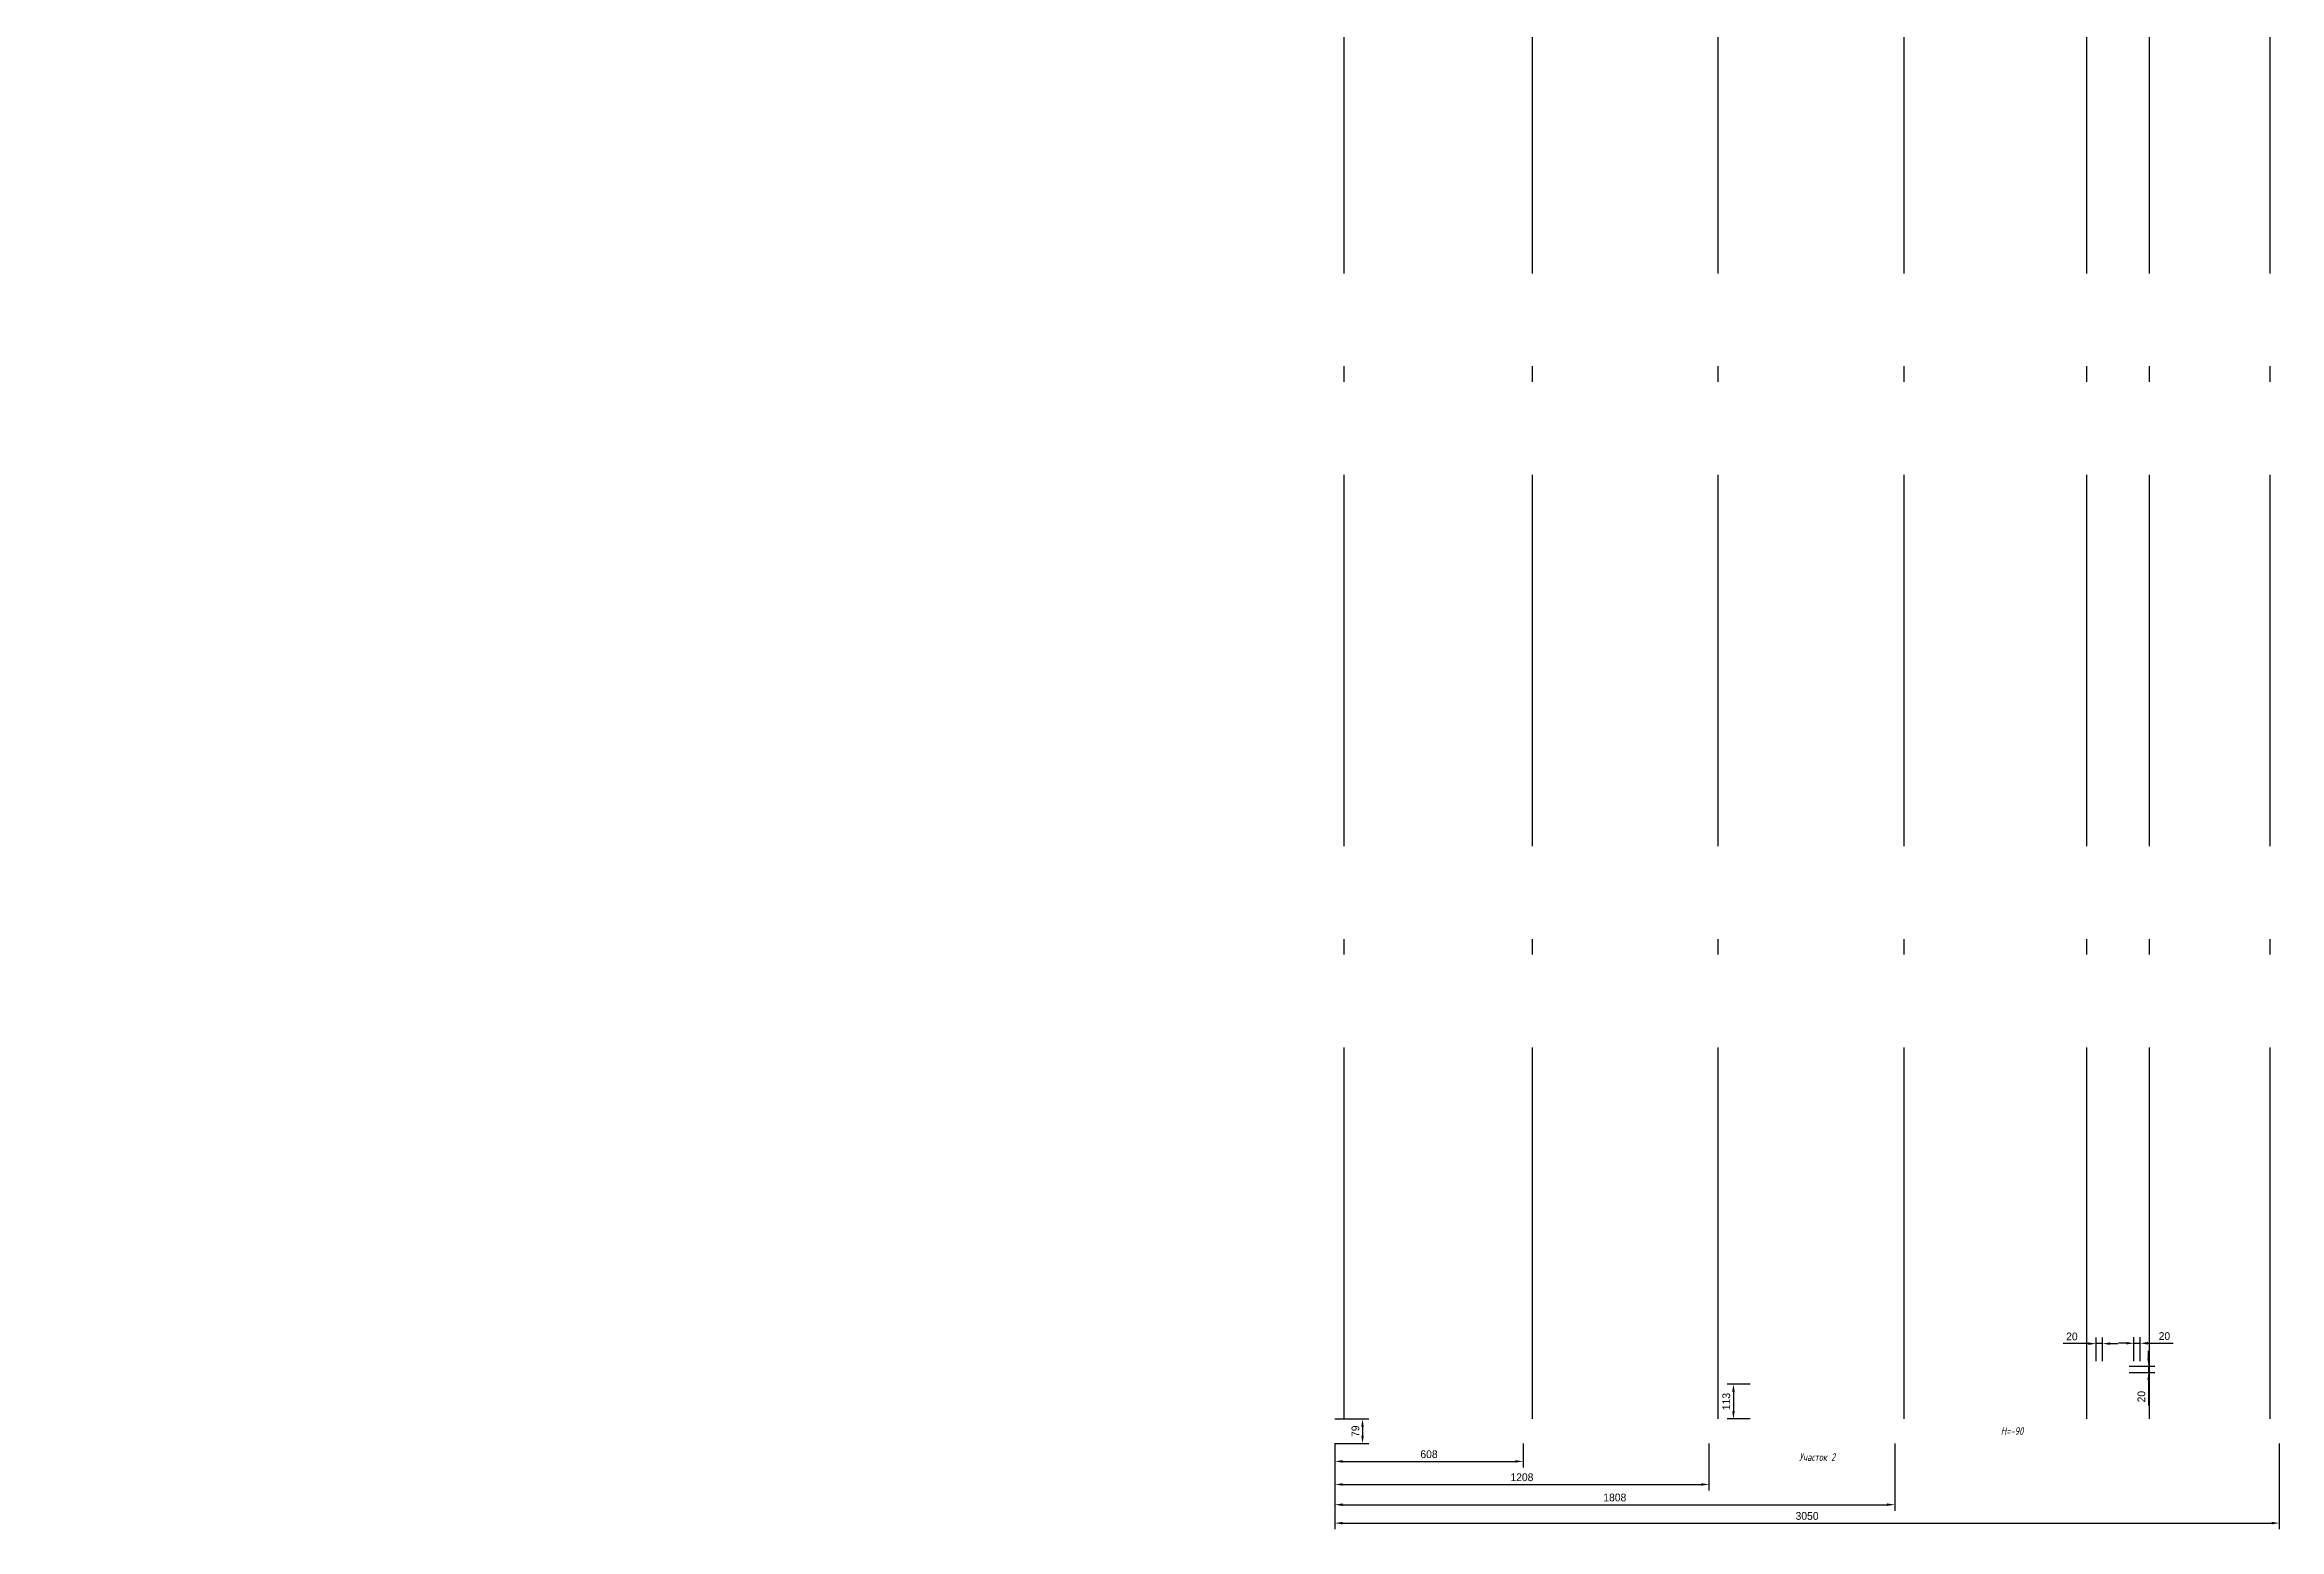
# Model space of a CAD drawing. Header units: millimetres. Extents: x 1148 to 19383, y -2795 to 34812.
# Drawn here: x 8364 to 15581, y 15631 to 20426 of the extents above; entities that cross this region are included whole.
import ezdxf
from ezdxf.enums import TextEntityAlignment as Align

# ---------------------------------------------------------------- set-up
doc = ezdxf.new("R2010")
doc.units = ezdxf.units.MM
doc.header["$PDMODE"] = 34
doc.header["$PDSIZE"] = 25
doc.linetypes.add('ACAD_ISO10W100', pattern=[18.5, 12, -3, 0.5, -3])
doc.layers.add('08 Размеры', color=7, linetype='Continuous')
doc.layers.add('100 noprint', color=1, linetype='Continuous', plot=False)
doc.styles.get("Standard").update_dxf_attribs({"font": 'Ubuntu-R.ttf'})
doc.styles.add('ГОСТ-ISOCPEUR', font='isocpeui.ttf', dxfattribs={"width": 0.8})
doc.dimstyles.new('ISO-25', dxfattribs={"dimtxt": 2.5, "dimasz": 2.5, "dimexe": 1.25, "dimexo": 0.625, "dimtad": 1, "dimtxsty": 'Standard', "dimcen": 2.5, "dimadec": 0, "dimazin": 0, "dimtfac": 1, "dimtmove": 0, "dimatfit": 3, "dimfxl": 1, "dimarcsym": 0})

# ---------------------------------------------------------------- blocks, each defined once
blk = doc.blocks.new('*D2282')
at = {"layer": '08 Размеры', "color": 0, "lineweight": -2}
for p, q in [((12531.2, 15908.6), (12531.2, 15631.3)), ((15581.2, 15908.6), (15581.2, 15631.3)), ((12556.2, 15651.3), (15556.2, 15651.3))]:
    blk.add_line(p, q, dxfattribs=at)
at = {"layer": '08 Размеры', "color": 0}
for points in [[(12556.2, 15655.5), (12556.2, 15647.1), (12531.2, 15651.3)], [(15556.2, 15647.1), (15556.2, 15655.5), (15581.2, 15651.3)]]:
    blk.add_solid(points, dxfattribs=at)
at = {"layer": 'Defpoints', "color": 0}
for p in [(12531.2, 15908.6), (15581.2, 15908.6), (15581.2, 15651.3)]:
    blk.add_point(p, dxfattribs=at)
at = {"layer": '08 Размеры', "color": 0, "insert": (14056.2, 15674.4), "char_height": 25, "attachment_point": 5}
blk.add_mtext('3050', dxfattribs=at)
blk = doc.blocks.new('*D2283')
at = {"layer": '08 Размеры', "color": 0, "lineweight": -2}
for p, q in [((13871.9, 16100.1), (13798.4, 16100.1)), ((13818.4, 16075.1), (13818.4, 16012.6)), ((13871.9, 15987.6), (13798.4, 15987.6))]:
    blk.add_line(p, q, dxfattribs=at)
at = {"layer": '08 Размеры', "color": 0}
for points in [[(13822.6, 16075.1), (13814.3, 16075.1), (13818.4, 16100.1)], [(13814.3, 16012.6), (13822.6, 16012.6), (13818.4, 15987.6)]]:
    blk.add_solid(points, dxfattribs=at)
at = {"layer": 'Defpoints', "color": 0}
for p in [(13871.9, 16100.1), (13818.4, 15987.6), (13871.9, 15987.6)]:
    blk.add_point(p, dxfattribs=at)
at = {"layer": '08 Размеры', "color": 0, "insert": (13795.4, 16043.9), "char_height": 25, "attachment_point": 5, "rotation": 90}
blk.add_mtext('113', dxfattribs=at)
blk = doc.blocks.new('*D2284')
at = {"layer": '08 Размеры', "color": 0, "lineweight": -2}
for p, q in [((12531.2, 15987.6), (12640.4, 15987.6)), ((12620.4, 15962.6), (12620.4, 15933.6)), ((12531.2, 15908.6), (12640.4, 15908.6))]:
    blk.add_line(p, q, dxfattribs=at)
at = {"layer": '08 Размеры', "color": 0}
for points in [[(12624.6, 15962.6), (12616.3, 15962.6), (12620.4, 15987.6)], [(12616.3, 15933.6), (12624.6, 15933.6), (12620.4, 15908.6)]]:
    blk.add_solid(points, dxfattribs=at)
at = {"layer": 'Defpoints', "color": 0}
for p in [(12531.2, 15987.6), (12531.2, 15908.6), (12620.4, 15908.6)]:
    blk.add_point(p, dxfattribs=at)
at = {"layer": '08 Размеры', "color": 0, "insert": (12597.6, 15948.1), "char_height": 25, "attachment_point": 5, "rotation": 90}
blk.add_mtext('79', dxfattribs=at)
blk = doc.blocks.new('*D2285')
at = {"layer": '08 Размеры', "color": 0, "lineweight": -2}
for p, q in [((12531.2, 15908.6), (12531.2, 15830.7)), ((13139.2, 15908.6), (13139.2, 15830.7)), ((12556.2, 15850.7), (13114.2, 15850.7))]:
    blk.add_line(p, q, dxfattribs=at)
at = {"layer": '08 Размеры', "color": 0}
for points in [[(12556.2, 15854.8), (12556.2, 15846.5), (12531.2, 15850.7)], [(13114.2, 15846.5), (13114.2, 15854.8), (13139.2, 15850.7)]]:
    blk.add_solid(points, dxfattribs=at)
at = {"layer": 'Defpoints', "color": 0}
for p in [(12531.2, 15908.6), (13139.2, 15908.6), (13139.2, 15850.7)]:
    blk.add_point(p, dxfattribs=at)
at = {"layer": '08 Размеры', "color": 0, "insert": (12835.2, 15873.7), "char_height": 25, "attachment_point": 5}
blk.add_mtext('608', dxfattribs=at)
blk = doc.blocks.new('*D2286')
at = {"layer": '08 Размеры', "color": 0, "lineweight": -2}
for p, q in [((12531.2, 15908.6), (12531.2, 15756.2)), ((13739.2, 15908.6), (13739.2, 15756.2)), ((12556.2, 15776.2), (13714.2, 15776.2))]:
    blk.add_line(p, q, dxfattribs=at)
at = {"layer": '08 Размеры', "color": 0}
for points in [[(12556.2, 15780.4), (12556.2, 15772.1), (12531.2, 15776.2)], [(13714.2, 15772.1), (13714.2, 15780.4), (13739.2, 15776.2)]]:
    blk.add_solid(points, dxfattribs=at)
at = {"layer": 'Defpoints', "color": 0}
for p in [(12531.2, 15908.6), (13739.2, 15908.6), (13739.2, 15776.2)]:
    blk.add_point(p, dxfattribs=at)
at = {"layer": '08 Размеры', "color": 0, "insert": (13135.2, 15799.3), "char_height": 25, "attachment_point": 5}
blk.add_mtext('1208', dxfattribs=at)
blk = doc.blocks.new('*D2287')
at = {"layer": '08 Размеры', "color": 0, "lineweight": -2}
for p, q in [((12531.2, 15908.6), (12531.2, 15690.8)), ((14339.2, 15908.6), (14339.2, 15690.8)), ((12556.2, 15710.8), (14314.2, 15710.8))]:
    blk.add_line(p, q, dxfattribs=at)
at = {"layer": '08 Размеры', "color": 0}
for points in [[(12556.2, 15715), (12556.2, 15706.7), (12531.2, 15710.8)], [(14314.2, 15706.7), (14314.2, 15715), (14339.2, 15710.8)]]:
    blk.add_solid(points, dxfattribs=at)
at = {"layer": 'Defpoints', "color": 0}
for p in [(12531.2, 15908.6), (14339.2, 15908.6), (14339.2, 15710.8)]:
    blk.add_point(p, dxfattribs=at)
at = {"layer": '08 Размеры', "color": 0, "insert": (13435.2, 15733.9), "char_height": 25, "attachment_point": 5}
blk.add_mtext('1808', dxfattribs=at)
blk = doc.blocks.new('*D2302')
at = {"layer": '08 Размеры', "color": 0, "lineweight": -2}
for p, q in [((14989.9, 16174.1), (14989.9, 16251)), ((15009.9, 16174.1), (15009.9, 16251)), ((14964.9, 16231), (14883, 16231)), ((15009.9, 16231), (14989.9, 16231)), ((15034.9, 16231), (15059.9, 16231))]:
    blk.add_line(p, q, dxfattribs=at)
at = {"layer": '08 Размеры', "color": 0}
for points in [[(14964.9, 16226.8), (14964.9, 16235.2), (14989.9, 16231)], [(15034.9, 16235.2), (15034.9, 16226.8), (15009.9, 16231)]]:
    blk.add_solid(points, dxfattribs=at)
at = {"layer": 'Defpoints', "color": 0}
for p in [(14989.9, 16231), (14989.9, 16174.1), (15009.9, 16174.1)]:
    blk.add_point(p, dxfattribs=at)
at = {"layer": '08 Размеры', "color": 0, "insert": (14911.4, 16254.1), "char_height": 25, "attachment_point": 5}
blk.add_mtext('20', dxfattribs=at)
blk = doc.blocks.new('*D2303')
at = {"layer": '08 Размеры', "color": 0, "lineweight": -2}
for p, q in [((15111.9, 16174.1), (15111.9, 16252.3)), ((15131.9, 16174.1), (15131.9, 16252.3)), ((15086.9, 16232.3), (15061.9, 16232.3)), ((15111.9, 16232.3), (15131.9, 16232.3)), ((15156.9, 16232.3), (15238.7, 16232.3))]:
    blk.add_line(p, q, dxfattribs=at)
at = {"layer": '08 Размеры', "color": 0}
for points in [[(15086.9, 16228.1), (15086.9, 16236.4), (15111.9, 16232.3)], [(15156.9, 16236.4), (15156.9, 16228.1), (15131.9, 16232.3)]]:
    blk.add_solid(points, dxfattribs=at)
at = {"layer": 'Defpoints', "color": 0}
for p in [(15111.9, 16174.1), (15131.9, 16232.3), (15131.9, 16174.1)]:
    blk.add_point(p, dxfattribs=at)
at = {"layer": '08 Размеры', "color": 0, "insert": (15210.3, 16255.3), "char_height": 25, "attachment_point": 5}
blk.add_mtext('20', dxfattribs=at)
blk = doc.blocks.new('*D2304')
at = {"layer": '08 Размеры', "color": 0, "lineweight": -2}
for p, q in [((15159, 16183.1), (15159, 16208.1)), ((15095.9, 16158.1), (15179, 16158.1)), ((15095.9, 16138.1), (15179, 16138.1)), ((15159, 16158.1), (15159, 16138.1)), ((15159, 16113.1), (15159, 16031.2))]:
    blk.add_line(p, q, dxfattribs=at)
at = {"layer": '08 Размеры', "color": 0}
for points in [[(15154.9, 16183.1), (15163.2, 16183.1), (15159, 16158.1)], [(15163.2, 16113.1), (15154.9, 16113.1), (15159, 16138.1)]]:
    blk.add_solid(points, dxfattribs=at)
at = {"layer": 'Defpoints', "color": 0}
for p in [(15095.9, 16158.1), (15095.9, 16138.1), (15159, 16138.1)]:
    blk.add_point(p, dxfattribs=at)
at = {"layer": '08 Размеры', "color": 0, "insert": (15136, 16059.7), "char_height": 25, "attachment_point": 5, "rotation": 90}
blk.add_mtext('20', dxfattribs=at)

msp = doc.modelspace()

# ---------------------------------------------------------------- linework, layer by layer
at = {"layer": '100 noprint', "color": 1, "linetype": 'ACAD_ISO10W100', "lineweight": -2, "ltscale": 100, "flags": 128}
for points in [[(12561.2, 15987.6), (12561.2, 29105.1, 1), (1147.8, 29105.1)], [(13169.2, 15987.6), (13169.2, 29105.1, 1), (1755.8, 29105.1)], [(13769.2, 15987.6), (13769.2, 29105.1, 1), (2355.8, 29105.1)], [(14369.2, 15987.6), (14369.2, 29105.1, 1), (2955.8, 29105.1)], [(14959.9, 15987.6), (14959.9, 29105.1, 1), (3546.4, 29105.1)], [(15161.9, 15987.6), (15161.9, 29105.1, 1), (3748.4, 29105.1)], [(15551.2, 15987.6), (15551.2, 29105.1, 1), (4137.8, 29105.1)]]:
    msp.add_lwpolyline(points, format="xyb", dxfattribs=at)

# ---------------------------------------------------------------- texts
at = {"layer": '08 Размеры', "style": 'ГОСТ-ISOCPEUR', "width": 0.8}
for s, p in [('H=-90', (14718.5, 15948.6, 382)), ('Участок 2', (14088.8, 15864.5))]:
    msp.add_text(s, height=25, dxfattribs=at).set_placement(p, align=Align.MIDDLE)

# ---------------------------------------------------------------- dimensions: what is measured, and where the dimension line sits
at = {"layer": '08 Размеры'}
for base, p1, p2, picture, middle in [((14989.9, 16231), (15009.9, 16174.1), (14989.9, 16174.1), '*D2302', (14911.4, 16254.1)), ((15131.9, 16232.3), (15111.9, 16174.1), (15131.9, 16174.1), '*D2303', (15210.3, 16255.3))]:
    dim = msp.add_linear_dim(base=base, p1=p1, p2=p2, dimstyle='ISO-25', override={"dimtxt": 25, "dimasz": 25, "dimexe": 20, "dimexo": 0, "dimgap": 10, "dimdec": 0}, dxfattribs=at)
    dim.commit()
    dim.dimension.update_dxf_attribs({"geometry": picture, "text_midpoint": middle})
for base, p1, p2, picture, middle in [((15159, 16138.1), (15095.9, 16158.1), (15095.9, 16138.1), '*D2304', (15136, 16059.7)), ((13818.4309689, 15987.6152621), (13871.8594026, 16100.1152621), (13871.8594026, 15987.6152621), '*D2283', (13795.3718059, 16043.8652621)), ((12620.4, 15908.6), (12531.2, 15987.6), (12531.2, 15908.6), '*D2284', (12597.6, 15948.1))]:
    dim = msp.add_linear_dim(base=base, p1=p1, p2=p2, angle=90, dimstyle='ISO-25', override={"dimtxt": 25, "dimasz": 25, "dimexe": 20, "dimexo": 0, "dimgap": 10, "dimdec": 0}, dxfattribs=at)
    dim.commit()
    dim.dimension.update_dxf_attribs({"geometry": picture, "text_midpoint": middle})
at = {"layer": '08 Размеры', "color": 5}
dim = msp.add_linear_dim(base=(15581.2, 15651.3), p1=(12531.2, 15908.6), p2=(15581.2, 15908.6), dimstyle='ISO-25', override={"dimtxt": 25, "dimasz": 25, "dimexe": 20, "dimexo": 0, "dimgap": 10, "dimdec": 0}, dxfattribs=at)
dim.commit()
dim.dimension.update_dxf_attribs({"geometry": '*D2282', "text_midpoint": (14056.2, 15651.3), "dimtype": 160})
at = {"layer": '08 Размеры'}
for base, p2, picture, middle in [((13139.2, 15850.7), (13139.2, 15908.6), '*D2285', (12835.2, 15850.7)), ((13739.2, 15776.2), (13739.2, 15908.6), '*D2286', (13135.2, 15776.2)), ((14339.2, 15710.8, 134.6), (14339.2, 15908.6), '*D2287', (13435.2, 15710.8, 134.6))]:
    dim = msp.add_linear_dim(base=base, p1=(12531.2, 15908.6), p2=p2, dimstyle='ISO-25', override={"dimtxt": 25, "dimasz": 25, "dimexe": 20, "dimexo": 0, "dimgap": 10, "dimdec": 0}, dxfattribs=at)
    dim.commit()
    dim.dimension.update_dxf_attribs({"geometry": picture, "text_midpoint": middle, "dimtype": 160})

doc.saveas('drawing.dxf')
